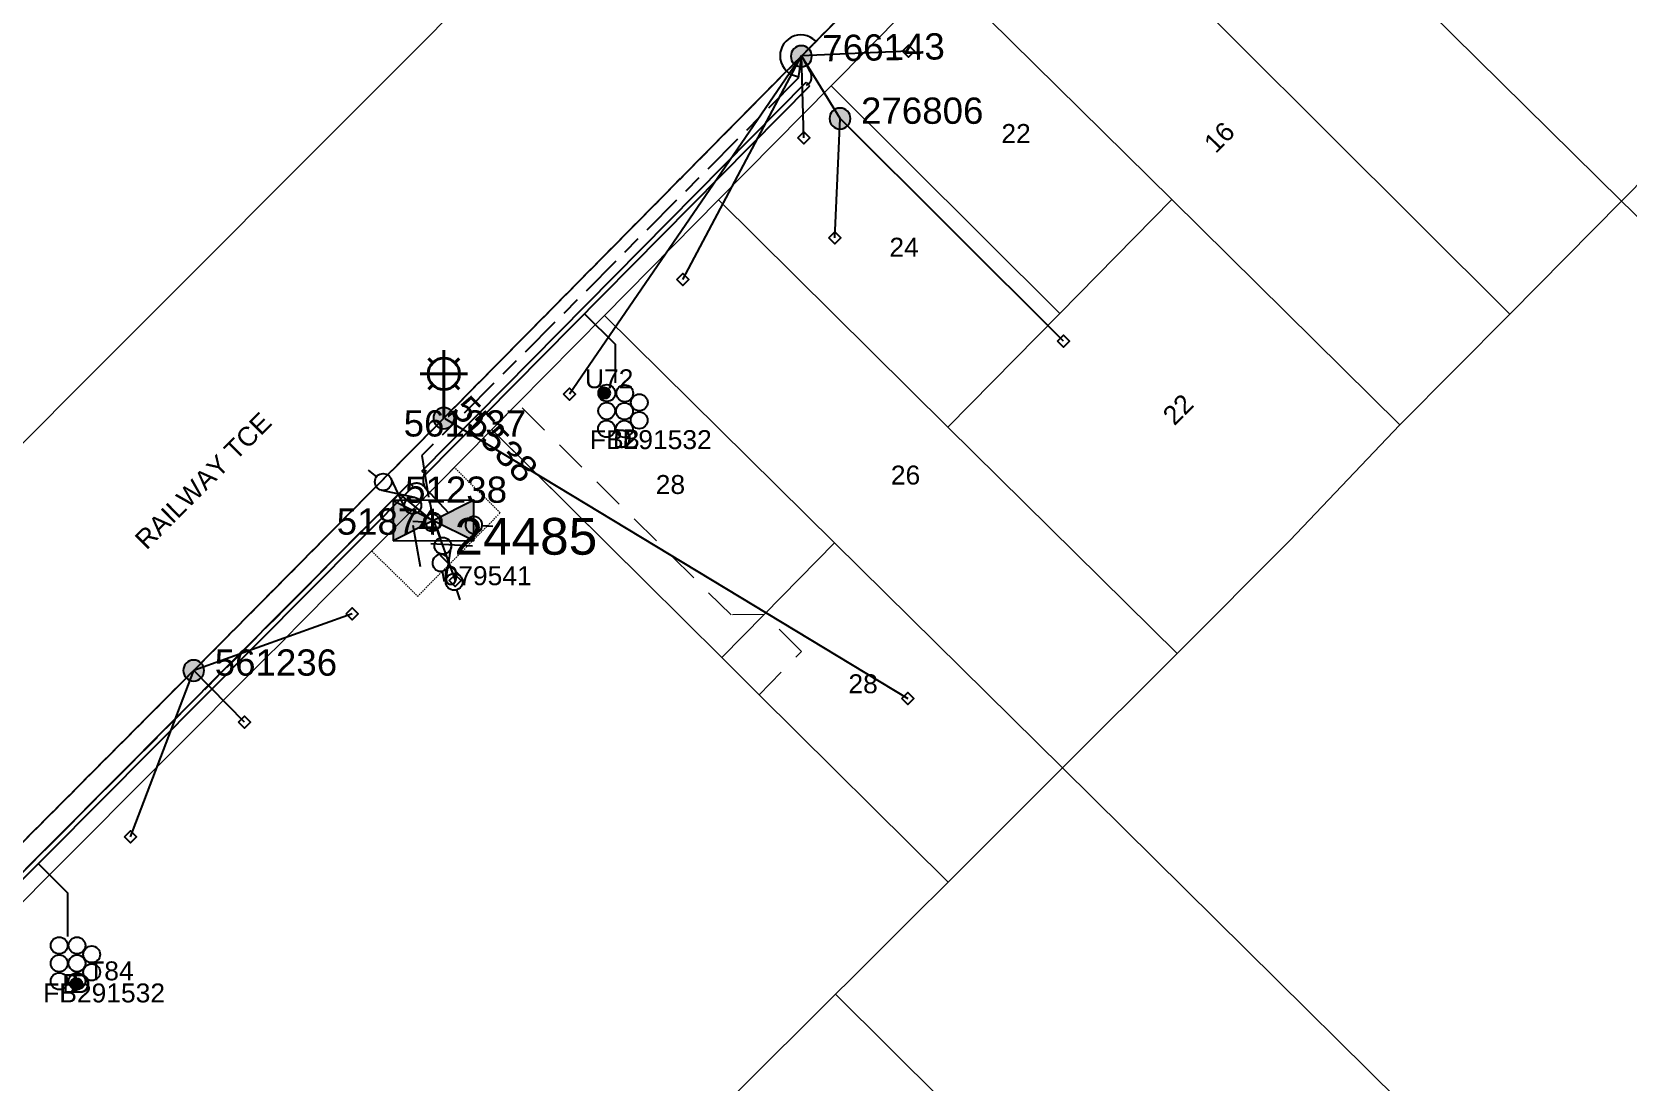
# Model space of a CAD drawing. Header units: metres. Extents: x 311347 to 316656, y 6252667 to 6255486.
# Drawn here: x 314656 to 314807.9, y 6254471 to 6254570.9 of the extents above; entities that cross this region are included whole.
import ezdxf
from ezdxf.enums import TextEntityAlignment as Align

# ---------------------------------------------------------------- set-up
doc = ezdxf.new("R2010")
doc.units = ezdxf.units.M
for name, pattern in [('Cable Exist OH', [1, 1, 0]), ('Cable Exist UG', [8.2, 4, -1.2, 1.8, -1.2]), ('Dash', [5, 3, -2]), ('HIDDEN', [0.375, 0.25, -0.125]), ('HIDDEN2', [0.1875, 0.125, -0.0625])]:
    doc.linetypes.add(name, pattern=pattern)
doc.layers.get('0').update_dxf_attribs({"color": 6})
for name, color, linetype, lineweight in [('Cadastre Buildings_SP_EXT', 9, 'Continuous', 5), ('Cadastre Easements_SP_EXT', 9, 'Continuous', 5), ('Cadastre Land Parcels_SP_EXT', 9, 'Continuous', 5), ('Cadastre Other Property_SP_EXT', 9, 'HIDDEN', 5), ('Cadastre Roads_SP_EXT', 7, 'Continuous', 5)]:
    doc.layers.add(name, color=color, linetype=linetype, lineweight=lineweight)
for name, color, linetype in [('Duct_SP_EXT', 7, 'Continuous'), ('Equip_HV_EXT', 7, 'Continuous'), ('Equip_LV_EXT', 7, 'Continuous'), ('Equip_SP_SL_EXT', 7, 'Continuous'), ('Mains_HV_EXT', 7, 'Continuous'), ('Mains_LV_EXT', 7, 'Continuous'), ('Mains_SL_EXT', 7, 'Continuous'), ('Services_SP_EXT', 7, 'Continuous'), ('Sub_SP_EXT', 7, 'Continuous'), ('SupportsOH_SP_TR_HV_LV_SL_EXT', 7, 'Continuous'), ('Trench_SP_EXT', 7, 'Continuous')]:
    doc.layers.add(name, color=color, linetype=linetype)
doc.styles.add('iecARIAL', font='arial.ttf', dxfattribs={"height": 2})
doc.styles.add('POLE_LABEL', font='arial.ttf')
doc.styles.get("Standard").update_dxf_attribs({"font": 'arial.ttf'})
doc.styles.add('SWITCH_LABEL', font='arial.ttf', dxfattribs={"height": 2.5})

# ---------------------------------------------------------------- blocks, each defined once
blk = doc.blocks.new('SUB_PADMOUNT_EXT')
for points in [[(0, 0), (-3.84, 1.92), (-3.84, -1.92)], [(0, 0), (3.84, 1.92), (3.84, -1.92)]]:
    blk.add_hatch(color=256).paths.add_polyline_path(points)
for p, q in [((3.84, 1.92), (-3.84, -1.92)), ((-3.84, 1.92), (3.84, -1.92))]:
    blk.add_line(p, q)
blk.add_lwpolyline([(-3.84, -1.92), (3.84, -1.92), (3.84, 1.92), (-3.84, 1.92)], close=True)
for tag, height, flags, p in [('ASSET_NUM', 3.5, 8, (2, 2)), ('STREET_CODE', 0.2, 9, (1.5, 0)), ('CONSTRUCTED_VOLTAGE', 0.2, 9, (1.5, -0.2)), ('OPERATING_VOLTAGE', 0.2, 9, (1.5, -0.6)), ('ORIENTATION', 0.2, 9, (1.5, -0.8)), ('OWNED_BY', 0.2, 9, (1.5, -1)), ('OPERATED_BY', 0.2, 9, (1.5, -1.2)), ('SECONDARY_VOLTAGE', 0.2, 9, (1.5, -1.6)), ('NO_PHASES', 0.2, 9, (1.5, -0.4)), ('MAINTAINED_BY', 0.2, 9, (1.5, -1.4)), ('STATE', 0.2, 9, (1.5, -1.8)), ('SUBSTATION_TYPE', 0.2, 9, (1.5, -2.2)), ('STREETNAME', 0.2, 9, (1.5, -3)), ('PARENT', 0.2, 9, (1.5, -2)), ('USAGE', 0.2, 9, (1.5, -2.4)), ('LEGEND', 0.2, 9, (1.5, -2.6)), ('LOCATION', 0.2, 9, (1.5, -2.8)), ('SUBURB', 0.2, 9, (1.5, -3.2)), ('Z', 0.2, 1, (1.5, -3.6)), ('NOTES', 0.2, 9, (1.5, -3.4))]:
    blk.add_attdef(tag, text='', height=height, dxfattribs=dict(flags=flags)).set_placement(p, align=Align.MIDDLE_LEFT)
blk = doc.blocks.new('DUCT_EXT')
blk.add_circle((0, 0.8), 0.8)
at = {"flags": 1}
blk.add_attdef('Z', (0, 0), '', height=0.2, dxfattribs=at)
at = {"flags": 9}
for tag, p in [('DUCT_CODE', (0, 0)), ('XSECT_TYPE', (0, -0.2)), ('STATE', (0, -0.6)), ('FB_REFERENCE', (0, -0.4)), ('NOTES', (0, -0.8))]:
    blk.add_attdef(tag, text='', height=0.2, dxfattribs=at).set_placement(p, align=Align.MIDDLE_LEFT)
blk = doc.blocks.new('SL_LANTERN_EXT')
at = {"lineweight": 40}
for p, q in [((0, 1.97), (0, 6.47)), ((-1.46, 5.68), (-1.06, 5.28)), ((1.46, 5.68), (1.06, 5.28)), ((-2.25, 4.22), (2.25, 4.22)), ((-1.46, 2.76), (-1.06, 3.16)), ((1.46, 2.76), (1.06, 3.16)), ((0, 0), (0, 2.72))]:
    blk.add_line(p, q, dxfattribs=at)
blk.add_circle((0, 4.22), 1.5, dxfattribs=at)
at = {"style": 'iecARIAL', "flags": 8}
blk.add_attdef('ASSET_NUM', (1.5, 1.5), '', height=2.5, dxfattribs=at)
for tag, p, height, flags in [('OPERATING_VOLTAGE', (0.98, -1.65), 0.2, 9), ('CONSTRUCTED_VOLTAGE', (0.98, -0.65), 0.2, 9), ('CONTROL_TYPE', (0.98, -0.85), 0.2, 9), ('LANTERN_PURPOSE', (0.98, -1.05), 0.2, 9), ('LANTERN_TYPE', (0.98, -1.25), 0.2, 9), ('NO_PHASES', (0.98, -1.45), 0.2, 9), ('LNUMBER', (2.18, -3.25), 2.5, 8), ('ORIENTATION', (0.98, -1.85), 0.2, 9), ('OWNED_BY', (0.98, -2.05), 0.2, 9), ('STATE', (0.98, -2.25), 0.2, 9), ('USAGE', (0.98, -2.45), 0.2, 9), ('CEXIST', (0.98, -2.65), 0.2, 9), ('CNEW', (0.98, -2.85), 0.2, 9), ('CNUMBER', (0.98, -3.05), 0.2, 9), ('CREMOVE', (0.98, -3.25), 0.2, 9), ('CREPLACE', (0.98, -3.45), 0.2, 9), ('LKINGHEIGHT', (0.98, -3.65), 0.2, 9), ('LBRACKET', (0.98, -3.85), 0.2, 9), ('LBRACKETVOCAB', (0.98, -4.05), 0.2, 9), ('LCATEGORY', (0.98, -4.25), 0.2, 9), ('LCHARGE1', (0.98, -4.45), 0.2, 9), ('LCHARGE1PERCENT', (0.98, -4.65), 0.2, 9), ('LCHARGE2', (0.98, -4.85), 0.2, 9), ('LCHARGE2PERCENT', (0.98, -5.05), 0.2, 9), ('LCHARGE3', (0.98, -5.25), 0.2, 9), ('LCHARGE3PERCENT', (0.98, -5.45), 0.2, 9), ('LEXIST', (0.98, -5.65), 0.2, 9), ('LLAMP', (0.98, -5.85), 0.2, 9), ('LLAMPVOCAB', (0.98, -6.05), 0.2, 9), ('LMAST', (0.98, -6.25), 0.2, 9), ('LMASTVOCAB', (0.98, -6.45), 0.2, 9), ('LNEW', (0.98, -6.65), 0.2, 9), ('LANTNUMBER', (0.98, -6.85), 0.2, 9), ('LOUTREACH', (0.98, -7.25), 0.2, 9), ('LOUTREACHVOCAB', (0.98, -7.45), 0.2, 9), ('LRATECODE', (0.98, -7.65), 0.2, 9), ('STREETNAME', (0.98, -9.25), 0.2, 9), ('LREMOVE', (0.98, -7.85), 0.2, 9), ('LREPLACE', (0.98, -8.05), 0.2, 9), ('LTYPE', (0.98, -8.25), 0.2, 9), ('LTYPEVOCAB', (0.98, -8.45), 0.2, 9), ('LEGEND', (0.98, -8.65), 0.2, 9), ('LOCATION', (0.98, -8.85), 0.2, 9), ('NOTES', (0.98, -9.05), 0.2, 9), ('SUBURB', (0.98, -9.45), 0.2, 1)]:
    blk.add_attdef(tag, p, '', height=height, dxfattribs=dict(flags=flags))
blk = doc.blocks.new('CCP_EXT')
at = {"flags": 9}
for tag, p in [('LIFE_SUPPORT', (0, -1.6)), ('STATE', (0, -1.8)), ('NOTES', (0, -2))]:
    blk.add_attdef(tag, text='', height=0.2, dxfattribs=at).set_placement(p, align=Align.MIDDLE_LEFT)
blk.add_wipeout([(0, 0.57), (0.57, 0), (0, -0.57), (-0.57, 0)])
blk.add_lwpolyline([(-0.57, 0), (0, 0.57), (0.57, 0), (0, -0.57), (-0.57, 0)])
at = {"flags": 1}
blk.add_attdef('Z', (0, 0), '', height=0.2, dxfattribs=at)
at = {"flags": 9}
for tag, p in [('CCP_TYPE', (0, 0)), ('CONSTRUCTED_VOLTAGE', (0, -0.2)), ('OPERATING_VOLTAGE', (0, -0.6)), ('ORIENTATION', (0, -0.8)), ('OWNED_BY', (0, -1)), ('NO_PHASES', (0, -0.4)), ('USAGE', (0, -1.2)), ('LEGEND', (0, -1.4))]:
    blk.add_attdef(tag, text='', height=0.2, dxfattribs=at).set_placement(p, align=Align.MIDDLE_LEFT)
blk = doc.blocks.new('POLE_EXT')
blk.add_hatch(color=256).paths.add_polyline_path([(-1, 0, 1), (1, 0, 1)])
blk.add_lwpolyline([(-1, 0, 1), (1, 0, 1)], format="xyb", close=True)
for tag, height, flags, p in [('pNumber', 2.5, 8, (-17.84, 2.07)), ('OWNED_BY', 0.2, 9, (1.35, -0.4)), ('SPECIAL_USE', 0.2, 9, (1.35, -0.8)), ('STATE', 0.2, 9, (1.35, -1)), ('cLV', 0.2, 9, (1.35, -1.4)), ('hDepth', 0.2, 9, (1.35, -1.6)), ('PARENT', 0.2, 9, (1.35, -0.6)), ('USAGE', 0.2, 9, (1.35, -1.2)), ('hDia', 0.2, 9, (1.35, -1.8)), ('cHV', 0.2, 9, (1.35, -2)), ('LBRACKET', 0.2, 9, (1.35, -2.2)), ('LExisting', 0.2, 9, (1.35, -2.4)), ('LANTNUMBER', 0.2, 9, (1.35, -2.6)), ('LOther', 0.2, 9, (1.35, -2.8)), ('LRemove', 0.2, 9, (1.35, -3)), ('cLinedev', 0.2, 9, (1.35, -3.4)), ('pExisting', 0.2, 9, (1.35, -3.8)), ('pFooting', 0.2, 9, (1.35, -4.4)), ('pNew', 0.2, 9, (1.35, -4.6)), ('LEGEND', 0.2, 9, (1.35, -3.2)), ('LOCATION', 0.2, 9, (1.35, -3.6)), ('PFNUMBER', 0.2, 9, (1.35, -4)), ('NEWPFNUMBER', 0.2, 9, (1.35, -4.2)), ('pRelocate', 0.2, 9, (1.35, -5)), ('pRemove', 0.2, 9, (1.35, -5.2)), ('pReplace', 0.2, 9, (1.35, -5.4)), ('pStay', 0.2, 9, (1.35, -5.6)), ('pType', 0.2, 9, (1.35, -5.8)), ('cspan', 0.2, 9, (1.35, -6)), ('STREETNAME', 0.2, 9, (1.35, -6.2)), ('SUBURB', 0.2, 9, (1.35, -6.4)), ('OPERATED_BY', 0.2, 9, (1.36, -7.01)), ('NOTES', 0.2, 9, (1.35, -6.6)), ('MAINTAINED_BY', 0.2, 9, (1.36, -6.81))]:
    blk.add_attdef(tag, text='', height=height, dxfattribs=dict(flags=flags)).set_placement(p, align=Align.MIDDLE_LEFT)
at = {"style": 'POLE_LABEL'}
for tag, height, flags, p in [('ASSET_NUM', 2.5, 8, (2, 2)), ('STRUCTURE_PLANT_NUMBER', 0.2, 9, (1.35, 0.03)), ('STREET_CODE', 0.2, 9, (1.35, -0.2))]:
    blk.add_attdef(tag, text='', height=height, dxfattribs=dict(at, flags=flags)).set_placement(p, align=Align.MIDDLE_LEFT)
at = {"flags": 1}
blk.add_attdef('Z', (1.35, -7.33), '', height=0.2, dxfattribs=at)
blk = doc.blocks.new('LV_UG_DFUSE_CLOSED_EXT')
for points in [[(1, 0), (0, 0)], [(5.04, 0.73), (2.16, -0.72)], [(5.05, -0.71), (2.16, 0.72)], [(6.2, 0.01), (7.2, 0.01)]]:
    blk.add_lwpolyline(points)
for centre in [(1.8, 0), (5.4, 0.01)]:
    blk.add_circle(centre, 0.8)
at = {"flags": 9}
for tag, p in [('ACTUAL_STATUS', (0, 0)), ('CONSTRUCTED_VOLTAGE', (0, -0.2)), ('OPERATING_VOLTAGE', (0, -0.6)), ('ORIENTATION', (0, -0.8)), ('STATE', (0, -1)), ('SWITCH_TYPE', (0, -1.2)), ('NO_PHASES', (0, -0.4)), ('USAGE', (0, -1.4)), ('NOTES', (0, -1.6))]:
    blk.add_attdef(tag, text='', height=0.2, dxfattribs=at).set_placement(p, align=Align.MIDDLE_LEFT)
at = {"flags": 1}
blk.add_attdef('Z', (0, 0), '', height=0.2, dxfattribs=at)
blk = doc.blocks.new('SWG_HOLEC_SU_EXT')
blk.add_line((1.8, -2), (5.8, -2))
for points in [[(1, 0), (0, 0)], [(6.6, 0), (7.6, 0)]]:
    blk.add_lwpolyline(points)
for points in [[(1.8, -0.8, 1), (1.8, 0.8, 1)], [(5.8, -0.8, 1), (5.8, 0.8, 1)]]:
    blk.add_lwpolyline(points, format="xyb", close=True)
at = {"style": 'SWITCH_LABEL', "flags": 8}
blk.add_attdef('ASSET_NUM', text='', height=2.5, rotation=179.9544, dxfattribs=at).set_placement((-2.4, 0), align=Align.MIDDLE_LEFT)
at = {"flags": 1}
blk.add_attdef('Z', (0, 0), '', height=0.2, dxfattribs=at)
at = {"flags": 9}
for tag, p in [('ACTUAL_STATUS', (0, -0.4)), ('CONSTRUCTED_VOLTAGE', (0, -0.6)), ('OPERATING_VOLTAGE', (0, -1)), ('ORIENTATION', (0, -1.2)), ('OWNED_BY', (0, -1.4)), ('NO_PHASES', (0, -0.8)), ('PARENT', (0, -1.6)), ('STATE', (0, -1.8)), ('SWITCH_TYPE', (0, -2)), ('STREETNAME', (0, -2.6)), ('SUBURB', (0, -2.8)), ('USAGE', (0, -2.2)), ('LOCATION', (0, -2.4)), ('NOTES', (0, -3))]:
    blk.add_attdef(tag, text='', height=0.2, dxfattribs=at).set_placement(p, align=Align.MIDDLE_LEFT)
at = {"style": 'SWITCH_LABEL', "flags": 9}
blk.add_attdef('STREET_CODE', text='', height=0.2, dxfattribs=at).set_placement((0, -0.2), align=Align.MIDDLE_LEFT)
blk = doc.blocks.new('CABLE_LARGE_EXT')
h = blk.add_hatch(color=256)
edge = h.paths.add_edge_path()
edge.add_arc((0, 0.55), 0.55, 0, 360)
blk.add_circle((0, 0.55), 0.55)
at = {"flags": 1}
blk.add_attdef('Z', (0, 0), '', height=0.2, dxfattribs=at)
at = {"flags": 9}
for tag, p in [('COND_CODE', (0, 0)), ('STATE', (0, -0.4)), ('XSECT_SIZE', (0, -0.6)), ('FB_REFERENCE', (0, -0.2)), ('NOTES', (0, -0.8))]:
    blk.add_attdef(tag, text='', height=0.2, dxfattribs=at).set_placement(p, align=Align.MIDDLE_LEFT)

msp = doc.modelspace()

# ---------------------------------------------------------------- linework, layer by layer
at = {"layer": 'Cadastre Buildings_SP_EXT', "linetype": 'Continuous'}
for points in [[(314774.75, 6254439.57), (314788.19, 6254445.3), (314803.61, 6254451.88), (314754.08, 6254500.87), (314743.2, 6254489.99), (314739.74, 6254486.56), (314733.92, 6254480.75), (314732.48, 6254479.32), (314773.17, 6254438.88), (314774.75, 6254439.57)], [(314709.1, 6254462), (314744.55, 6254426.72), (314759.46, 6254433.06), (314773.17, 6254438.88), (314732.48, 6254479.32), (314722.9, 6254469.78), (314721.31, 6254468.88), (314709.1, 6254462)]]:
    msp.add_lwpolyline(points, close=True, dxfattribs=at)
at = {"layer": 'Cadastre Land Parcels_SP_EXT', "linetype": 'Continuous'}
for points in [[(314813.06, 6254689.95), (314810.54, 6254730.8), (314794.72, 6254715.05), (314782.28, 6254702.53), (314769.01, 6254690.52), (314737.72, 6254658.72), (314700.82, 6254621.22), (314668.05, 6254588.01), (314640.28, 6254560.05), (314558.11, 6254477.54), (314465.42, 6254384.65), (314484.77, 6254361.22), (314813.06, 6254689.95)], [(314807.28, 6254554.79), (314818.28, 6254565.89), (314774.54, 6254608.7), (314763.72, 6254597.77), (314807.28, 6254554.79)], [(314796.67, 6254544.04), (314807.28, 6254554.79), (314763.72, 6254597.77), (314753.3, 6254587.25), (314796.67, 6254544.04)], [(314796.67, 6254544.04), (314753.3, 6254587.25), (314742.66, 6254576.48), (314764.48, 6254554.93), (314786.19, 6254533.51), (314796.67, 6254544.04)], [(314764.48, 6254554.93), (314742.66, 6254576.48), (314732.06, 6254565.76), (314753.83, 6254544.1), (314764.48, 6254554.93)], [(314753.83, 6254544.1), (314732.06, 6254565.76), (314721.33, 6254554.9), (314743.17, 6254533.26), (314753.83, 6254544.1)], [(314754.08, 6254500.87), (314765, 6254511.74), (314743.17, 6254533.26), (314721.33, 6254554.9), (314710.48, 6254543.9), (314732.38, 6254522.28), (314754.08, 6254500.87)], [(314775.72, 6254522.49), (314786.19, 6254533.51), (314764.48, 6254554.93), (314753.83, 6254544.1), (314743.17, 6254533.26), (314765, 6254511.74), (314775.72, 6254522.49)], [(314725.67, 6254515.45), (314732.38, 6254522.28), (314710.48, 6254543.9), (314702.21, 6254535.53), (314699.75, 6254533.04), (314721.65, 6254511.35), (314725.67, 6254515.45)], [(314754.08, 6254500.87), (314732.38, 6254522.28), (314725.67, 6254515.45), (314721.65, 6254511.35), (314725.2, 6254507.82), (314743.2, 6254489.99), (314754.08, 6254500.87)]]:
    msp.add_lwpolyline(points, close=True, dxfattribs=at)
at = {"layer": 'Duct_SP_EXT'}
for p, q in [((314729.69, 6254566.09), (314729.86, 6254565.92)), ((314730.03, 6254565.75), (314729.86, 6254565.92)), ((314693.11, 6254529.1), (314693.28, 6254528.93)), ((314693.45, 6254528.76), (314693.28, 6254528.93)), ((314691.93, 6254527.96), (314692.1, 6254527.79)), ((314692.27, 6254527.62), (314692.1, 6254527.79))]:
    msp.add_line(p, q, dxfattribs=at)
for points in [[(314711.53, 6254537.49), (314711.53, 6254541.13), (314708.61, 6254544.02)], [(314659.39, 6254484.81), (314659.39, 6254488.95), (314656.64, 6254491.69)]]:
    msp.add_lwpolyline(points, dxfattribs=at)
at = {"layer": 'Mains_HV_EXT', "linetype": 'Continuous'}
msp.add_lwpolyline([(314730.57, 6254570.03, 1.370316), (314728.87, 6254566.65)], format="xyb", dxfattribs=at)
at = {"layer": 'Services_SP_EXT'}
msp.add_lwpolyline([(314732.9, 6254562.64), (314729.23, 6254568.6)], dxfattribs=at)
at = {"layer": 'Trench_SP_EXT', "linetype": 'Cable Exist UG'}
for points in [[(314729.71, 6254565.78), (314730.07, 6254566.07), (314730.07, 6254566.07, 0.232366), (314730.07, 6254567.12), (314730.07, 6254567.12), (314729.24, 6254568.64)], [(314693.51, 6254529.17, 0.428444), (314693.9, 6254526.98), (314693.9, 6254526.98), (314695.62, 6254525.12)], [(314693.43, 6254527.48, 0.411659), (314692.1, 6254527.79)]]:
    msp.add_lwpolyline(points, format="xyb", dxfattribs=at)

# ---------------------------------------------------------------- block references
at = {"layer": 'Duct_SP_EXT'}
for name, p, rotation in [('CABLE_LARGE_EXT', (314709.91, 6254536.53), 269.3179396068272), ('DUCT_EXT', (314709.91, 6254536.53), 269.3179396068272), ('DUCT_EXT', (314711.61, 6254536.51), 269.3179396068272), ('DUCT_EXT', (314713, 6254535.64), 269.3179396068272), ('DUCT_EXT', (314709.89, 6254534.83), 269.3179396068272), ('DUCT_EXT', (314711.59, 6254534.81), 269.3179396068272), ('DUCT_EXT', (314712.98, 6254533.94), 269.3179396068272), ('DUCT_EXT', (314709.87, 6254533.13), 269.3179396068272), ('DUCT_EXT', (314711.57, 6254533.11), 269.3179396068272), ('DUCT_EXT', (314657.77, 6254483.96), 269.9999999999998), ('DUCT_EXT', (314659.47, 6254483.96), 269.9999999999998), ('DUCT_EXT', (314657.77, 6254482.26), 269.9999999999998), ('DUCT_EXT', (314659.47, 6254482.26), 269.9999999999998), ('DUCT_EXT', (314660.87, 6254483.11), 269.9999999999998), ('DUCT_EXT', (314657.77, 6254480.56), 269.9999999999998), ('DUCT_EXT', (314659.47, 6254480.56), 269.9999999999998), ('DUCT_EXT', (314660.87, 6254481.41), 269.9999999999998)]:
    msp.add_blockref(name, p, dxfattribs=dict(at, rotation=rotation))
msp.add_blockref('CABLE_LARGE_EXT', (314660.21, 6254479.76), dxfattribs=at)
at = {"layer": 'Equip_HV_EXT'}
ref = msp.add_blockref('SWG_HOLEC_SU_EXT', (314692.25, 6254524.29), dxfattribs=dict(at, rotation=356.8315072463358))
ref.add_attrib('ASSET_NUM', '51874', dxfattribs={"layer": '0', "height": 2.5, "rotation": 359.8782, "style": 'SWITCH_LABEL'}).set_placement((314689.85, 6254525.54), align=Align.TOP_CENTER)
at = {"layer": 'Equip_LV_EXT', "rotation": 141.2258288223203}
msp.add_blockref('LV_UG_DFUSE_CLOSED_EXT', (314693.64, 6254524.69), dxfattribs=at)
at = {"layer": 'Equip_SP_SL_EXT'}
ref = msp.add_blockref('SL_LANTERN_EXT', (314695.19, 6254534.13), dxfattribs=at)
ref.add_attrib('ASSET_NUM', '55538', dxfattribs={"layer": '0', "height": 2.5, "rotation": 314.1347, "style": 'iecARIAL'}).set_placement((314696.69, 6254535.63), align=Align.MIDDLE_LEFT)
at = {"layer": 'Sub_SP_EXT'}
ref = msp.add_blockref('SUB_PADMOUNT_EXT', (314694.2, 6254524.39), dxfattribs=dict(at, rotation=0.09333863171512767))
ref.add_attrib('ASSET_NUM', '24485', dxfattribs={"layer": '0', "height": 3.5}).set_placement((314696.2, 6254524.64), align=Align.TOP_LEFT)
at = {"layer": 'SupportsOH_SP_TR_HV_LV_SL_EXT'}
ref = msp.add_blockref('POLE_EXT', (314732.9, 6254562.64), dxfattribs=at)
ref.add_attrib('ASSET_NUM', '276806', dxfattribs={"layer": '0', "height": 2.5, "style": 'POLE_LABEL'}).set_placement((314734.9, 6254563.39), align=Align.MIDDLE_LEFT)
ref = msp.add_blockref('POLE_EXT', (314695.19, 6254534.13), dxfattribs=at)
ref.add_attrib('ASSET_NUM', '561237', dxfattribs={"layer": '0', "height": 2.5, "rotation": 359.9184, "style": 'POLE_LABEL'}).set_placement((314697.19, 6254534.88), align=Align.TOP_CENTER)
ref = msp.add_blockref('POLE_EXT', (314671.38, 6254510.12), dxfattribs=at)
ref.add_attrib('ASSET_NUM', '561236', dxfattribs={"layer": '0', "height": 2.5, "style": 'POLE_LABEL'}).set_placement((314673.38, 6254510.88), align=Align.MIDDLE_LEFT)

# ---------------------------------------------------------------- texts
at = {"layer": 'Cadastre Land Parcels_SP_EXT'}
for s, p in [('22', (314748.26, 6254560.32)), ('24', (314737.6, 6254549.5)), ('28', (314715.36, 6254526.92)), ('26', (314737.74, 6254527.82)), ('28', (314733.7, 6254507.96))]:
    msp.add_text(s, height=1.8, dxfattribs=at).set_placement(p)
for s, rotation, p in [('16', 45.3323, (314768.66, 6254559.24)), ('22', 45.0207, (314764.73, 6254533.34))]:
    msp.add_text(s, height=1.8, rotation=rotation, dxfattribs=at).set_placement(p)
at = {"layer": 'Cadastre Roads_SP_EXT'}
msp.add_text('RAILWAY TCE', height=1.8, rotation=44.9814, dxfattribs=at).set_placement((314666.89, 6254521.52))
at = {"layer": 'Duct_SP_EXT'}
for s, p in [('U72', (314708.62, 6254536.98)), ('FB291532', (314709.09, 6254531.19)), ('T84', (314661.33, 6254480.64)), ('FB291532', (314657.05, 6254478.54)), ('B', (314658.85, 6254479.43)), ('D', (314659.75, 6254479.43))]:
    msp.add_text(s, height=1.8, dxfattribs=at).set_placement(p)
for s, p in [('D', (314711.26, 6254531.3)), ('B', (314712.16, 6254531.28))]:
    msp.add_text(s, height=1.8, rotation=358.3129, dxfattribs=at).set_placement(p)

# ---------------------------------------------------------------- next in the draw order: block references
at = {"layer": 'Services_SP_EXT'}
for p in [(314739.41, 6254569.06), (314729.46, 6254560.8), (314732.42, 6254551.3), (314717.93, 6254547.32), (314754.17, 6254541.46), (314707.16, 6254536.41), (314696.27, 6254518.67), (314686.47, 6254515.5), (314739.37, 6254507.46), (314676.22, 6254505.21), (314665.37, 6254494.3)]:
    msp.add_blockref('CCP_EXT', p, dxfattribs=at)

# ---------------------------------------------------------------- next in the draw order: linework, layer by layer
at = {"layer": 'Cadastre Buildings_SP_EXT', "linetype": 'Continuous'}
msp.add_lwpolyline([(314818.95, 6254458.4), (314833.91, 6254464.78), (314848.65, 6254471.73), (314849.62, 6254474.61), (314854.05, 6254487.84), (314859.55, 6254504.17), (314850.78, 6254512.66), (314807.28, 6254554.79), (314796.67, 6254544.04), (314786.19, 6254533.51), (314775.72, 6254522.49), (314765, 6254511.74), (314754.08, 6254500.87), (314803.61, 6254451.88), (314818.95, 6254458.4)], close=True, dxfattribs=at)
msp.add_lwpolyline([(314646.97, 6254415.83), (314657.73, 6254426.72), (314668.46, 6254437.55), (314681.85, 6254445.61), (314695.55, 6254453.87), (314709.1, 6254462), (314721.31, 6254468.88), (314722.9, 6254469.78), (314732.48, 6254479.32), (314733.92, 6254480.75), (314739.74, 6254486.56), (314743.2, 6254489.99), (314725.2, 6254507.82), (314721.65, 6254511.35), (314699.75, 6254533.04), (314689.16, 6254522.34), (314681.2, 6254514.3), (314679.74, 6254512.8), (314678.18, 6254511.27), (314668.59, 6254501.65), (314658.08, 6254491.09), (314647.03, 6254480)], dxfattribs=at)
at = {"layer": 'Cadastre Easements_SP_EXT', "linetype": 'Dash'}
msp.add_lwpolyline([(314729.24, 6254511.94), (314725.67, 6254515.45), (314722.53, 6254515.41), (314702.21, 6254535.53), (314699.75, 6254533.04), (314721.65, 6254511.35), (314725.2, 6254507.82), (314729.24, 6254511.94)], close=True, dxfattribs=at)
at = {"layer": 'Cadastre Other Property_SP_EXT', "linetype": 'HIDDEN2'}
msp.add_lwpolyline([(314700.55, 6254525.12), (314696.19, 6254529.44), (314688.33, 6254521.49), (314692.69, 6254517.18), (314700.55, 6254525.12)], close=True, dxfattribs=at)
at = {"layer": 'Cadastre Roads_SP_EXT', "linetype": 'Continuous'}
for points in [[(314813.06, 6254689.95), (314484.77, 6254361.22)], [(314647.03, 6254480), (314658.08, 6254491.09), (314668.59, 6254501.65), (314678.18, 6254511.27), (314679.74, 6254512.8), (314681.2, 6254514.3), (314689.16, 6254522.34), (314699.75, 6254533.04), (314702.21, 6254535.53), (314710.48, 6254543.9), (314721.33, 6254554.9), (314732.06, 6254565.76), (314742.66, 6254576.48), (314753.3, 6254587.25), (314763.72, 6254597.77), (314774.54, 6254608.71), (314785.39, 6254619.68), (314796.18, 6254630.63)]]:
    msp.add_lwpolyline(points, dxfattribs=at)
at = {"layer": 'Duct_SP_EXT'}
for p, q in [((314693.11, 6254529.1), (314729.69, 6254566.09)), ((314693.45, 6254528.76), (314730.03, 6254565.75)), ((314624.29, 6254459.96), (314691.93, 6254527.96)), ((314624.63, 6254459.62), (314692.27, 6254527.62))]:
    msp.add_line(p, q, dxfattribs=at)
at = {"layer": 'Mains_HV_EXT', "linetype": 'Cable Exist OH'}
msp.add_lwpolyline([(314746.56, 6254586.12), (314729.22, 6254568.57)], dxfattribs=at)
at = {"layer": 'Mains_HV_EXT', "linetype": 'Cable Exist UG'}
msp.add_lwpolyline([(314729.23, 6254568.6), (314728.93, 6254566.47), (314693.09, 6254530.57), (314694.1, 6254524.48)], dxfattribs=at)
at = {"layer": 'Mains_LV_EXT', "linetype": 'Cable Exist OH'}
for points in [[(314729.22, 6254568.57), (314746.56, 6254586.12)], [(314695.19, 6254534.13), (314729.22, 6254568.57)], [(314671.38, 6254510.12), (314695.19, 6254534.13)], [(314641.81, 6254480.45), (314671.38, 6254510.12)]]:
    msp.add_lwpolyline(points, dxfattribs=at)
at = {"layer": 'Mains_LV_EXT', "linetype": 'Cable Exist UG'}
msp.add_lwpolyline([(314570.41, 6254405.86), (314679.48, 6254515.4), (314679.48, 6254515.4), (314679.77, 6254515.7), (314686.73, 6254522.73), (314690.95, 6254526.92), (314694.07, 6254524.39)], dxfattribs=at)
at = {"layer": 'Mains_SL_EXT', "linetype": 'Cable Exist OH'}
for points in [[(314746.56, 6254586.12), (314723.11, 6254562.4), (314695.19, 6254534.13)], [(314695.19, 6254534.13), (314671.38, 6254510.12), (314641.81, 6254480.45)]]:
    msp.add_lwpolyline(points, dxfattribs=at)
at = {"layer": 'Services_SP_EXT'}
for points in [[(314729.23, 6254568.6), (314707.16, 6254536.41)], [(314717.93, 6254547.32), (314729.23, 6254568.6)], [(314739.41, 6254569.06), (314729.23, 6254568.6)], [(314729.46, 6254560.8), (314729.24, 6254568.64)], [(314732.42, 6254551.3), (314732.9, 6254562.65)], [(314754.17, 6254541.46), (314732.9, 6254562.64)], [(314695.3, 6254534.11), (314739.37, 6254507.46)], [(314694.2, 6254524.39), (314696.27, 6254518.67)], [(314686.47, 6254515.5), (314671.38, 6254510.12)], [(314665.37, 6254494.3), (314671.38, 6254510.12)], [(314676.22, 6254505.21), (314671.38, 6254510.12)]]:
    msp.add_lwpolyline(points, dxfattribs=at)

# ---------------------------------------------------------------- next in the draw order: block references
at = {"layer": 'Equip_HV_EXT'}
ref = msp.add_blockref('SWG_HOLEC_SU_EXT', (314693.9, 6254526.08), dxfattribs=dict(at, rotation=279.9176014580485))
ref.add_attrib('ASSET_NUM', '51238', dxfattribs={"layer": '0', "height": 2.5, "style": 'SWITCH_LABEL'}).set_placement((314691.5, 6254527.33), align=Align.MIDDLE_LEFT)
at = {"layer": 'Equip_LV_EXT', "rotation": 287.2703896763209}
msp.add_blockref('LV_UG_DFUSE_CLOSED_EXT', (314694.56, 6254523.71), dxfattribs=at)
at = {"layer": 'SupportsOH_SP_TR_HV_LV_SL_EXT'}
ref = msp.add_blockref('POLE_EXT', (314729.22, 6254568.57), dxfattribs=at)
ref.add_attrib('ASSET_NUM', '766143', dxfattribs={"layer": '0', "height": 2.5, "rotation": 1, "style": 'POLE_LABEL'}).set_placement((314731.22, 6254569.32), align=Align.MIDDLE_LEFT)

# ---------------------------------------------------------------- next in the draw order: texts
at = {"layer": 'Cadastre Other Property_SP_EXT'}
msp.add_text('079541', height=1.8, dxfattribs=at).set_placement((314695.16, 6254518.24))

doc.saveas('drawing.dxf')
